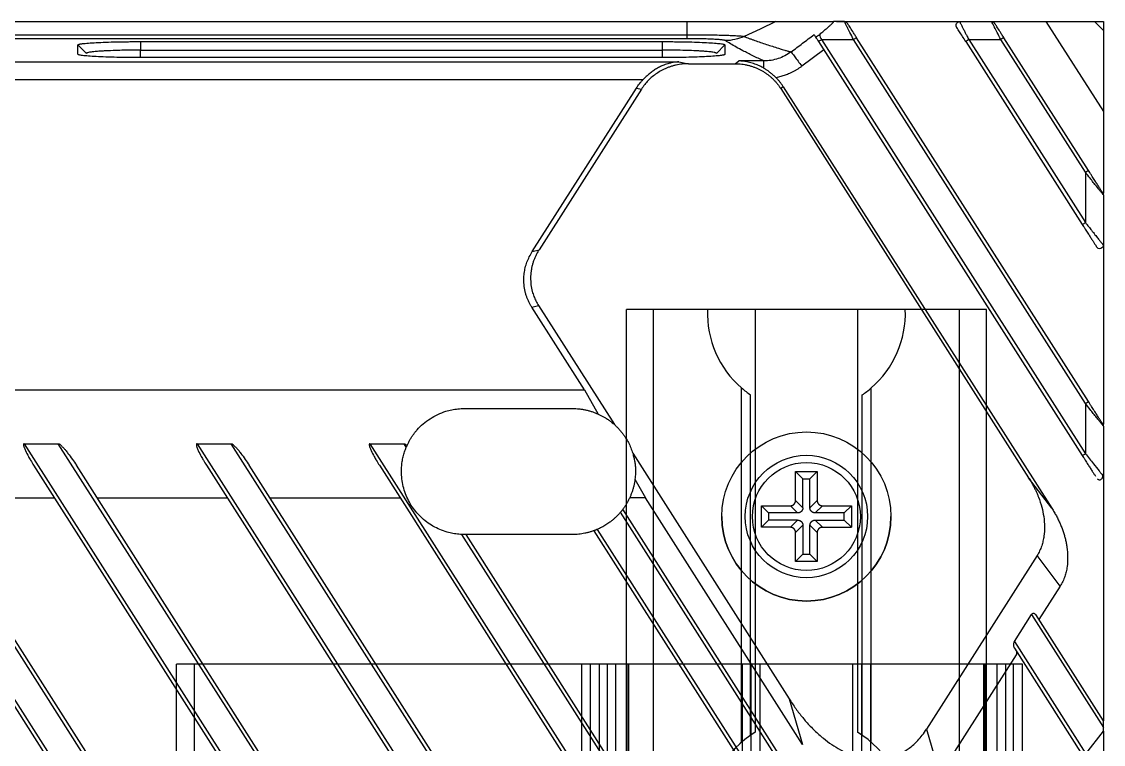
# Model space of a CAD drawing. Header units: millimetres. Extents: x 620 to 19791, y 2539 to 6969.
# Drawn here: x 17716.9 to 17777, y 5446.4 to 5486.6 of the extents above; entities that cross this region are included whole.
import ezdxf

# ---------------------------------------------------------------- set-up
doc = ezdxf.new("R2010")
doc.units = ezdxf.units.MM
doc.layers.add('02___PRT_ALL_AXES', color=7, linetype='Continuous')
doc.layers.add('1轮廓线', color=7, linetype='Continuous', lineweight=25)

# ---------------------------------------------------------------- blocks, each defined once
blk = doc.blocks.new('rygj')
at = {"color": 114, "linetype": 'Continuous', "true_color": 0x139b48}
for p, q in [((4442.055, 3171.646), (5101.055, 3171.646)), ((5101.055, 3151.646), (5101.055, 3171.646)), ((4442.055, 3170.146), (5101.055, 3170.146)), ((5101.055, 3164.485), (5077.566, 3164.485)), ((5101.055, 3158.807), (5077.566, 3158.807)), ((4442.055, 3153.146), (5101.055, 3153.146)), ((4442.055, 3151.646), (5101.055, 3151.646))]:
    blk.add_line(p, q, dxfattribs=at)
for start, end in [(87.91606, 139.11481), (220.88519, 272.08394)]:
    blk.add_arc((5100.855, 3161.646), 5.5, start, end, dxfattribs=at)
at = {"layer": '02___PRT_ALL_AXES', "color": 114, "linetype": 'Continuous', "true_color": 0x139b48}
for p, q in [((5077.013, 3165.246), (5096.697, 3165.246)), ((5077.398, 3164.746), (5096.312, 3164.746)), ((5077.398, 3158.546), (5096.312, 3158.546)), ((5077.013, 3158.046), (5096.697, 3158.046))]:
    blk.add_line(p, q, dxfattribs=at)
for centre, start, end in [((5072.855, 3161.646), 31.08062, 148.91938), ((5100.855, 3161.646), 139.11481, 145.69235), ((5072.855, 3161.646), 211.08062, 328.91938), ((5100.855, 3161.646), 214.30765, 220.88519)]:
    blk.add_arc(centre, 5.5, start, end, dxfattribs=at)
blk = doc.blocks.new('ETDHFN')
at = {"layer": '1轮廓线', "linetype": 'Continuous', "lineweight": 25}
for p, q in [((8841.41, 4025.552), (8841.812, 4025.15)), ((8841.41, 4023.942), (8841.41, 4025.552)), ((8841.41, 4025.552), (8842.61, 4025.552)), ((8841.812, 4025.15), (8842.208, 4025.15)), ((8841.812, 4023.54), (8841.812, 4025.15)), ((8842.61, 4025.552), (8842.208, 4025.15)), ((8842.208, 4023.54), (8842.208, 4025.15)), ((8842.61, 4025.552), (8842.61, 4023.942)), ((8839.51, 4023.652), (8839.912, 4023.25)), ((8839.51, 4022.452), (8839.51, 4023.652)), ((8839.51, 4023.652), (8841.12, 4023.652)), ((8842.9, 4023.652), (8844.51, 4023.652)), ((8844.51, 4023.652), (8844.108, 4023.25)), ((8844.51, 4023.652), (8844.51, 4022.452)), ((8839.51, 4022.452), (8839.912, 4022.854)), ((8839.912, 4023.25), (8839.912, 4022.854)), ((8841.522, 4023.25), (8839.912, 4023.25)), ((8841.522, 4022.854), (8839.912, 4022.854)), ((8844.108, 4023.25), (8842.498, 4023.25)), ((8842.498, 4022.854), (8844.108, 4022.854)), ((8844.108, 4022.854), (8844.108, 4023.25)), ((8844.51, 4022.452), (8844.108, 4022.854)), ((8841.12, 4022.452), (8839.51, 4022.452)), ((8841.41, 4020.552), (8841.41, 4022.162)), ((8841.812, 4022.564), (8841.812, 4020.954)), ((8842.208, 4020.954), (8842.208, 4022.564)), ((8842.61, 4022.162), (8842.61, 4020.552)), ((8842.9, 4022.452), (8844.51, 4022.452)), ((8841.41, 4020.552), (8841.812, 4020.954)), ((8841.812, 4020.954), (8842.208, 4020.954)), ((8842.61, 4020.552), (8842.208, 4020.954)), ((8842.61, 4020.552), (8841.41, 4020.552))]:
    blk.add_line(p, q, dxfattribs=at)
at = {"layer": '1轮廓线', "linetype": 'Continuous', "lineweight": 13}
for p, q in [((8841.41, 4023.942), (8841.812, 4023.54)), ((8842.61, 4023.942), (8842.208, 4023.54)), ((8841.12, 4023.652), (8841.522, 4023.25)), ((8842.9, 4023.652), (8842.498, 4023.25)), ((8841.12, 4022.452), (8841.522, 4022.854)), ((8842.9, 4022.452), (8842.498, 4022.854)), ((8841.41, 4022.162), (8841.812, 4022.564)), ((8842.61, 4022.162), (8842.208, 4022.564))]:
    blk.add_line(p, q, dxfattribs=at)
at = {"layer": '1轮廓线', "linetype": 'Continuous', "lineweight": 25}
for radius in [4.7, 3]:
    blk.add_circle((8842.01, 4023.052), radius, dxfattribs=at)
blk.add_arc((8842.01, 4023.052), 4.7, 180, 0, dxfattribs=at)
for points in [[(8841.12, 4023.652), (8841.184, 4023.652), (8841.24, 4023.677), (8841.288, 4023.698), (8841.326, 4023.736), (8841.362, 4023.772), (8841.385, 4023.822), (8841.41, 4023.877), (8841.41, 4023.942)], [(8842.61, 4023.942), (8842.61, 4023.878), (8842.635, 4023.822), (8842.656, 4023.773), (8842.694, 4023.736), (8842.73, 4023.699), (8842.78, 4023.677), (8842.835, 4023.652), (8842.9, 4023.652)], [(8841.812, 4023.54), (8841.812, 4023.476), (8841.787, 4023.42), (8841.766, 4023.372), (8841.728, 4023.334), (8841.692, 4023.298), (8841.642, 4023.275), (8841.587, 4023.25), (8841.522, 4023.25)], [(8842.498, 4023.25), (8842.434, 4023.25), (8842.378, 4023.275), (8842.33, 4023.296), (8842.292, 4023.334), (8842.256, 4023.37), (8842.233, 4023.42), (8842.208, 4023.475), (8842.208, 4023.54)], [(8841.522, 4022.854), (8841.586, 4022.854), (8841.642, 4022.829), (8841.69, 4022.808), (8841.728, 4022.77), (8841.764, 4022.734), (8841.787, 4022.684), (8841.812, 4022.629), (8841.812, 4022.564)], [(8842.208, 4022.564), (8842.208, 4022.628), (8842.233, 4022.684), (8842.254, 4022.732), (8842.292, 4022.77), (8842.328, 4022.806), (8842.378, 4022.829), (8842.433, 4022.854), (8842.498, 4022.854)], [(8841.41, 4022.162), (8841.41, 4022.226), (8841.385, 4022.282), (8841.364, 4022.33), (8841.326, 4022.368), (8841.29, 4022.404), (8841.24, 4022.427), (8841.185, 4022.452), (8841.12, 4022.452)], [(8842.9, 4022.452), (8842.836, 4022.452), (8842.78, 4022.427), (8842.732, 4022.406), (8842.694, 4022.368), (8842.658, 4022.332), (8842.635, 4022.282), (8842.61, 4022.227), (8842.61, 4022.162)]]:
    blk.add_open_spline(points, degree=2, knots=[0, 0, 0, 0.25, 0.25, 0.5, 0.5, 0.75, 0.75, 1, 1, 1], dxfattribs=at)
blk = doc.blocks.new('ERTFHGJ')
at = {"color": 40, "linetype": 'Continuous', "true_color": 0xf8d731}
for p, q in [((8878.457, 3617.77), (8878.457, 3696.77)), ((8925.457, 3696.77), (8878.457, 3696.77)), ((8879.457, 3617.77), (8879.457, 3696.77)), ((8900.957, 3696.77), (8900.957, 3617.77)), ((8901.457, 3617.77), (8901.457, 3696.77)), ((8901.957, 3617.77), (8901.957, 3696.77)), ((8902.402, 3617.77), (8902.402, 3696.77)), ((8902.874, 3617.77), (8902.874, 3696.77)), ((8903.457, 3617.77), (8903.457, 3696.77)), ((8903.537, 3696.77), (8903.537, 3617.77)), ((8903.598, 3617.77), (8903.598, 3696.77)), ((8909.882, 3696.77), (8909.882, 3617.77)), ((8910.382, 3617.77), (8910.382, 3696.77)), ((8910.882, 3690.641), (8910.882, 3696.77)), ((8916.032, 3690.641), (8916.032, 3696.77)), ((8916.532, 3617.77), (8916.532, 3696.77)), ((8917.032, 3617.77), (8917.032, 3696.77)), ((8923.315, 3617.77), (8923.315, 3696.77)), ((8923.377, 3696.77), (8923.377, 3617.77)), ((8923.457, 3617.77), (8923.457, 3696.77)), ((8924.039, 3696.77), (8924.039, 3617.77)), ((8924.511, 3696.77), (8924.511, 3617.77)), ((8924.957, 3617.77), (8924.957, 3696.77)), ((8925.457, 3617.77), (8925.457, 3696.77)), ((8910.882, 3685.9), (8910.882, 3628.641)), ((8916.032, 3628.641), (8916.032, 3685.9)), ((8892.957, 3661.52), (8887.957, 3661.52)), ((8887.957, 3653.02), (8892.957, 3653.02)), ((8910.882, 3617.77), (8910.882, 3623.9)), ((8916.032, 3617.77), (8916.032, 3623.9)), ((8925.457, 3617.77), (8878.457, 3617.77))]:
    blk.add_line(p, q, dxfattribs=at)
for centre in [(8913.457, 3688.27), (8913.457, 3626.27)]:
    blk.add_circle(centre, 2.7, dxfattribs=at)
for centre, radius, start, end in [((8913.457, 3688.27), 3.5, 42.63239, 137.36761), ((8913.457, 3688.27), 3.5, 222.63239, 317.36761), ((8887.957, 3657.27), 4.25, 90, 270), ((8892.957, 3657.27), 4.25, 270, 90), ((8913.457, 3626.27), 3.5, 42.63239, 137.36761), ((8913.457, 3626.27), 3.5, 222.63239, 317.36761)]:
    blk.add_arc(centre, radius, start, end, dxfattribs=at)
for points, knots in [([(8910.387, 3688.27), (8910.387, 3688.375), (8910.388, 3688.583), (8910.395, 3688.895), (8910.413, 3689.203), (8910.446, 3689.508), (8910.5, 3689.808), (8910.568, 3690.054), (8910.639, 3690.245), (8910.704, 3690.385), (8910.783, 3690.519), (8910.846, 3690.602), (8910.882, 3690.641)], [0, 0, 0, 0, 0.127092, 0.253318, 0.378322, 0.502266, 0.625619, 0.749056, 0.811111, 0.873552, 0.936512, 1, 1, 1, 1]), ([(8916.032, 3690.641), (8916.067, 3690.602), (8916.131, 3690.519), (8916.209, 3690.385), (8916.274, 3690.245), (8916.346, 3690.054), (8916.413, 3689.808), (8916.467, 3689.508), (8916.5, 3689.203), (8916.518, 3688.895), (8916.526, 3688.583), (8916.527, 3688.375), (8916.527, 3688.27)], [0, 0, 0, 0, 0.063487, 0.126447, 0.188887, 0.250942, 0.37438, 0.497732, 0.621676, 0.746681, 0.872907, 1, 1, 1, 1]), ([(8910.882, 3685.9), (8910.846, 3685.938), (8910.783, 3686.021), (8910.704, 3686.156), (8910.639, 3686.296), (8910.567, 3686.487), (8910.5, 3686.733), (8910.446, 3687.033), (8910.413, 3687.338), (8910.395, 3687.646), (8910.388, 3687.957), (8910.387, 3688.166), (8910.387, 3688.27)], [0, 0, 0, 0, 0.063495, 0.126469, 0.188905, 0.250963, 0.374396, 0.497744, 0.621683, 0.746682, 0.87291, 1, 1, 1, 1]), ([(8916.527, 3688.27), (8916.527, 3688.166), (8916.526, 3687.957), (8916.518, 3687.646), (8916.5, 3687.338), (8916.467, 3687.033), (8916.413, 3686.733), (8916.346, 3686.487), (8916.274, 3686.296), (8916.209, 3686.156), (8916.131, 3686.021), (8916.067, 3685.938), (8916.032, 3685.9)], [0, 0, 0, 0, 0.127092, 0.253319, 0.378323, 0.502267, 0.62562, 0.749057, 0.811112, 0.873553, 0.936512, 1, 1, 1, 1]), ([(8910.387, 3626.27), (8910.387, 3626.375), (8910.388, 3626.583), (8910.395, 3626.895), (8910.413, 3627.203), (8910.446, 3627.508), (8910.5, 3627.808), (8910.568, 3628.054), (8910.639, 3628.245), (8910.704, 3628.385), (8910.783, 3628.519), (8910.846, 3628.602), (8910.882, 3628.641)], [0, 0, 0, 0, 0.127092, 0.253318, 0.378322, 0.502266, 0.625619, 0.749056, 0.811111, 0.873552, 0.936512, 1, 1, 1, 1]), ([(8916.032, 3628.641), (8916.067, 3628.602), (8916.131, 3628.519), (8916.209, 3628.385), (8916.274, 3628.245), (8916.346, 3628.054), (8916.413, 3627.808), (8916.467, 3627.508), (8916.5, 3627.203), (8916.518, 3626.895), (8916.526, 3626.583), (8916.527, 3626.375), (8916.527, 3626.27)], [0, 0, 0, 0, 0.063487, 0.126447, 0.188887, 0.250942, 0.37438, 0.497732, 0.621676, 0.746681, 0.872907, 1, 1, 1, 1]), ([(8910.882, 3623.9), (8910.846, 3623.938), (8910.783, 3624.021), (8910.704, 3624.156), (8910.639, 3624.296), (8910.567, 3624.487), (8910.5, 3624.733), (8910.446, 3625.033), (8910.413, 3625.338), (8910.395, 3625.646), (8910.388, 3625.957), (8910.387, 3626.166), (8910.387, 3626.27)], [0, 0, 0, 0, 0.063495, 0.126469, 0.188905, 0.250963, 0.374396, 0.497744, 0.621683, 0.746682, 0.87291, 1, 1, 1, 1]), ([(8916.527, 3626.27), (8916.527, 3626.166), (8916.526, 3625.957), (8916.518, 3625.646), (8916.5, 3625.338), (8916.467, 3625.033), (8916.413, 3624.733), (8916.346, 3624.487), (8916.274, 3624.296), (8916.209, 3624.156), (8916.131, 3624.021), (8916.067, 3623.938), (8916.032, 3623.9)], [0, 0, 0, 0, 0.127092, 0.253319, 0.378323, 0.502267, 0.62562, 0.749057, 0.811112, 0.873553, 0.936512, 1, 1, 1, 1])]:
    blk.add_open_spline(points, degree=3, knots=knots, dxfattribs=at)
blk = doc.blocks.new('rsfv')
at = {"rotation": 90}
blk.add_blockref('rygj', (14412.273, 369.859), dxfattribs=at)
for name, p in [('ETDHFN', (2408.617, 1436.362)), ('ERTFHGJ', (2337.17, 1754.444))]:
    blk.add_blockref(name, p)
blk = doc.blocks.new('tgd')
at = {"color": 7, "linetype": 'Continuous', "lineweight": 25}
for p, q in [((18375.771, 5051.606), (18419.337, 5051.606)), ((18419.337, 5051.606), (18419.337, 5050.881)), ((18428.089, 5051.606), (18427.478, 5051.606)), ((18427.653, 5051.606), (18428.089, 5051.606)), ((18428.089, 5051.606), (18434.492, 5051.606)), ((18434.492, 5051.606), (18436.271, 5051.606)), ((18436.271, 5051.606), (18439.278, 5051.606)), ((18439.278, 5051.606), (18442.478, 5046.606)), ((18439.278, 5051.606), (18441.978, 5051.606)), ((18441.978, 5051.606), (18442.478, 5051.606)), ((18442.478, 5051.106), (18441.978, 5051.606)), ((18442.478, 5051.606), (18442.478, 5051.106)), ((18375.771, 5050.881), (18419.337, 5050.881)), ((18419.347, 5050.656), (18375.771, 5050.656)), ((18426.82, 5050.606), (18428.599, 5050.606)), ((18426.82, 5050.606), (18441.478, 5027.598)), ((18441.478, 5030.39), (18428.599, 5050.606)), ((18441.647, 5030.497), (18428.768, 5050.713)), ((18435.002, 5050.606), (18436.78, 5050.606)), ((18435.002, 5050.606), (18441.478, 5040.44)), ((18441.478, 5043.232), (18436.78, 5050.606)), ((18441.647, 5043.339), (18436.949, 5050.713)), ((18442.478, 5051.106), (18442.478, 5046.606)), ((18385.504, 5049.79), (18385.504, 5050.313)), ((18385.978, 5049.84), (18385.504, 5050.313)), ((18388.978, 5050.496), (18417.978, 5050.496)), ((18388.978, 5050.496), (18388.978, 5050.022)), ((18388.978, 5050.022), (18417.978, 5050.022)), ((18417.978, 5050.022), (18417.978, 5050.496)), ((18421.452, 5050.313), (18420.978, 5049.84)), ((18421.452, 5050.313), (18421.452, 5049.789)), ((18426.94, 5050.046), (18425.726, 5049.129)), ((18426.652, 5050.498), (18441.309, 5027.491)), ((18434.833, 5050.498), (18441.309, 5040.333)), ((18316.074, 5049.369), (18418.882, 5049.369)), ((18417.977, 5049.607), (18388.978, 5049.607)), ((18418.882, 5049.369), (18419.436, 5049.267)), ((18422.026, 5049.267), (18422.233, 5049.421)), ((18423.609, 5049.421), (18422.233, 5049.421)), ((18423.609, 5049.021), (18423.609, 5049.421)), ((18419.436, 5049.267), (18422.026, 5049.267)), ((18416.891, 5048.37), (18318.065, 5048.37)), ((18410.749, 5038.836), (18416.532, 5047.913)), ((18416.816, 5047.86), (18411.124, 5038.925)), ((18416.532, 5047.913), (18416.816, 5047.86)), ((18424.695, 5047.987), (18424.554, 5047.882)), ((18424.554, 5047.882), (18438.327, 5026.263)), ((18424.695, 5047.987), (18439.616, 5024.565)), ((18442.478, 5046.606), (18442.478, 5042.07)), ((18441.478, 5043.232), (18441.478, 5040.44)), ((18442.478, 5041.976), (18442.478, 5042.07)), ((18442.478, 5041.976), (18442.478, 5039.184)), ((18442.478, 5039.184), (18442.478, 5029.229)), ((18410.749, 5038.836), (18411.124, 5038.925)), ((18410.722, 5035.742), (18411.096, 5035.831)), ((18413.646, 5031.151), (18410.722, 5035.742)), ((18411.096, 5035.831), (18415.312, 5029.214)), ((18339.715, 5031.151), (18413.646, 5031.151)), ((18413.646, 5031.151), (18414.41, 5029.799)), ((18406.978, 5030.106), (18412.978, 5030.106)), ((18441.478, 5030.39), (18441.478, 5027.598)), ((18442.478, 5029.134), (18442.478, 5029.229)), ((18442.478, 5029.134), (18442.478, 5026.342)), ((18372.912, 5028.151), (18439.269, 4923.992)), ((18439.269, 4926.97), (18374.809, 5028.151)), ((18382.516, 5028.151), (18384.413, 5028.151)), ((18382.516, 5028.151), (18439.269, 4939.067)), ((18439.269, 4942.045), (18384.413, 5028.151)), ((18392.12, 5028.151), (18394.017, 5028.151)), ((18392.12, 5028.151), (18439.269, 4954.143)), ((18439.269, 4957.121), (18394.017, 5028.151)), ((18401.724, 5028.151), (18403.621, 5028.151)), ((18401.724, 5028.151), (18439.269, 4969.218)), ((18403.748, 5027.953), (18403.621, 5028.151)), ((18416.328, 5027.619), (18425.015, 5013.983)), ((18373.439, 5026.951), (18439.1, 4923.884)), ((18439.437, 4927.077), (18375.811, 5026.951)), ((18383.043, 5026.951), (18439.1, 4938.96)), ((18439.437, 4942.153), (18385.415, 5026.951)), ((18392.647, 5026.951), (18439.1, 4954.035)), ((18439.437, 4957.228), (18395.019, 5026.951)), ((18402.252, 5026.951), (18439.1, 4969.111)), ((18416.453, 5026.185), (18417.037, 5025.151)), ((18439.616, 5024.565), (18438.327, 5026.263)), ((18442.478, 5026.342), (18442.478, 5012.756)), ((18376.957, 5025.151), (18384.19, 5025.151)), ((18386.561, 5025.151), (18393.794, 5025.151)), ((18396.166, 5025.151), (18403.398, 5025.151)), ((18417.037, 5025.151), (18416.161, 5025.151)), ((18425.769, 5011.444), (18417.037, 5025.151)), ((18439.269, 4987.271), (18415.65, 5024.345)), ((18439.437, 4987.379), (18415.782, 5024.511)), ((18439.269, 4972.196), (18406.834, 5023.109)), ((18439.437, 4972.303), (18407.073, 5023.106)), ((18412.978, 5023.106), (18407.073, 5023.106)), ((18414.172, 5023.316), (18439.1, 4984.186)), ((18414.361, 5023.391), (18439.269, 4984.293)), ((18438.794, 5021.938), (18432.648, 5012.291)), ((18440.084, 5020.24), (18438.794, 5021.938)), ((18440.084, 5020.24), (18438.897, 5018.377)), ((18437.534, 5017.168), (18438.482, 5018.657)), ((18438.482, 5018.657), (18442.478, 5012.384)), ((18442.478, 5012.756), (18438.719, 5018.657)), ((18437.534, 5017.168), (18441.511, 5010.924)), ((18434.095, 5010.84), (18437.652, 5016.423)), ((18437.534, 5016.795), (18441.343, 5010.816)), ((18425.015, 5013.983), (18425.769, 5011.444)), ((18432.648, 5012.291), (18433.214, 5010.387)), ((18441.511, 5010.924), (18442.478, 5012.185)), ((18442.478, 5012.185), (18442.478, 5012.384))]:
    blk.add_line(p, q, dxfattribs=at)
at = {"color": 8, "linetype": 'Continuous', "lineweight": 25}
for p, q in [((18388.978, 5049.607), (18388.978, 5050.022)), ((18417.978, 5049.607), (18417.978, 5050.022))]:
    blk.add_line(p, q, dxfattribs=at)
at = {"color": 7, "linetype": 'Continuous', "lineweight": 25, "flags": 128}
for points in [[(18424.288, 5051.606), (18423.403, 5051.194), (18422.518, 5050.782)], [(18428.768, 5050.713), (18428.764, 5050.711), (18428.755, 5050.705), (18428.739, 5050.695), (18428.718, 5050.682), (18428.693, 5050.665), (18428.664, 5050.647), (18428.632, 5050.627), (18428.599, 5050.606)]]:
    blk.add_lwpolyline(points, dxfattribs=at)
at = {"color": 7, "linetype": 'Continuous', "lineweight": 25}
blk.add_circle((18425.978, 5024.106), 3.4, dxfattribs=at)
for points, knots in [([(18419.337, 5051.606), (18419.41, 5051.606), (18419.554, 5051.606), (18419.77, 5051.606), (18419.985, 5051.606), (18420.198, 5051.606), (18420.409, 5051.606), (18420.619, 5051.606), (18420.827, 5051.606), (18421.256, 5051.606), (18421.883, 5051.606), (18422.635, 5051.606), (18423.278, 5051.606), (18423.694, 5051.606), (18423.95, 5051.606), (18424.101, 5051.606), (18424.218, 5051.606), (18424.265, 5051.606), (18424.288, 5051.606)], [0, 0, 0, 0, 0.030431, 0.060693, 0.090844, 0.12094, 0.151038, 0.181195, 0.21147, 0.241917, 0.370935, 0.500028, 0.629045, 0.758138, 0.818818, 0.87905, 0.939291, 1, 1, 1, 1]), ([(18424.288, 5051.606), (18424.724, 5051.606), (18425.785, 5051.606), (18426.85, 5051.606), (18427.478, 5051.606)], [0, 0, 0, 0, 0.410626, 1, 1, 1, 1]), ([(18426.683, 5050.876), (18426.718, 5050.904), (18426.787, 5050.96), (18426.887, 5051.043), (18426.982, 5051.122), (18427.093, 5051.217), (18427.215, 5051.323), (18427.331, 5051.428), (18427.416, 5051.509), (18427.468, 5051.565), (18427.491, 5051.599), (18427.483, 5051.603), (18427.478, 5051.605)], [0, 0, 0, 0, 0.087023, 0.171502, 0.253799, 0.334317, 0.473794, 0.602437, 0.71265, 0.815735, 0.90757, 1, 1, 1, 1]), ([(18428.253, 5051.284), (18428.249, 5051.292), (18428.216, 5051.357), (18428.174, 5051.442), (18428.123, 5051.538), (18428.094, 5051.595), (18428.091, 5051.602), (18428.089, 5051.606)], [0, 0, 0, 0, 0.036007, 0.300899, 0.545076, 0.770137, 1, 1, 1, 1]), ([(18428.089, 5051.606), (18428.124, 5051.606), (18428.161, 5051.596), (18428.22, 5051.561), (18428.244, 5051.536), (18428.26, 5051.51)], [0, 0, 0, 0, 0.5, 0.5, 1, 1, 1, 1]), ([(18428.768, 5050.713), (18428.75, 5050.741), (18428.711, 5050.802), (18428.638, 5050.917), (18428.52, 5051.101), (18428.405, 5051.282), (18428.326, 5051.406), (18428.286, 5051.47), (18428.262, 5051.507), (18428.26, 5051.509), (18428.26, 5051.51)], [0, 0, 0, 0, 0.072505, 0.158025, 0.302179, 0.564612, 0.694081, 0.795616, 0.907244, 1, 1, 1, 1]), ([(18434.323, 5051.298), (18434.318, 5051.308), (18434.307, 5051.327), (18434.297, 5051.358), (18434.287, 5051.417), (18434.303, 5051.488), (18434.349, 5051.55), (18434.393, 5051.582), (18434.442, 5051.603), (18434.475, 5051.605), (18434.492, 5051.606)], [0, 0, 0, 0, 0.077579, 0.154133, 0.231803, 0.498692, 0.631109, 0.768426, 0.882726, 1, 1, 1, 1]), ([(18434.833, 5050.498), (18434.709, 5050.694), (18434.583, 5050.891), (18434.437, 5051.119), (18434.396, 5051.184), (18434.339, 5051.274), (18434.323, 5051.298), (18434.323, 5051.298)], [0, 0, 0, 0, 0.5, 0.5, 0.75, 0.75, 1, 1, 1, 1]), ([(18434.492, 5051.606), (18434.492, 5051.605), (18434.493, 5051.604), (18434.498, 5051.594), (18434.506, 5051.579), (18434.517, 5051.557), (18434.537, 5051.516), (18434.576, 5051.441), (18434.639, 5051.318), (18434.716, 5051.166), (18434.799, 5051.003), (18434.897, 5050.813), (18434.963, 5050.682), (18435.002, 5050.606)], [0, 0, 0, 0, 0.04732, 0.094848, 0.142655, 0.190814, 0.239396, 0.356488, 0.482454, 0.602276, 0.736363, 0.846018, 1, 1, 1, 1]), ([(18436.434, 5051.284), (18436.43, 5051.292), (18436.397, 5051.357), (18436.355, 5051.442), (18436.305, 5051.538), (18436.276, 5051.595), (18436.272, 5051.602), (18436.271, 5051.606)], [0, 0, 0, 0, 0.0360348, 0.3009193, 0.5450949, 0.7701467, 1, 1, 1, 1]), ([(18436.271, 5051.606), (18436.306, 5051.606), (18436.342, 5051.596), (18436.402, 5051.561), (18436.425, 5051.536), (18436.441, 5051.51)], [0, 0, 0, 0, 0.5, 0.5, 1, 1, 1, 1]), ([(18436.949, 5050.713), (18436.931, 5050.741), (18436.892, 5050.802), (18436.819, 5050.917), (18436.702, 5051.101), (18436.587, 5051.282), (18436.508, 5051.406), (18436.467, 5051.47), (18436.443, 5051.507), (18436.442, 5051.509), (18436.441, 5051.51)], [0, 0, 0, 0, 0.072505, 0.158025, 0.302179, 0.564612, 0.694081, 0.795616, 0.907244, 1, 1, 1, 1]), ([(18419.337, 5050.881), (18419.39, 5050.881), (18419.497, 5050.881), (18419.657, 5050.88), (18419.816, 5050.879), (18419.99, 5050.878), (18420.23, 5050.876), (18420.501, 5050.874), (18420.781, 5050.87), (18421.107, 5050.863), (18421.374, 5050.853), (18421.661, 5050.845), (18421.854, 5050.839), (18422.047, 5050.83), (18422.179, 5050.821), (18422.291, 5050.813), (18422.386, 5050.804), (18422.47, 5050.793), (18422.502, 5050.786), (18422.518, 5050.782)], [0, 0, 0, 0, 0.034258, 0.068567, 0.102891, 0.137208, 0.181484, 0.261597, 0.319295, 0.377755, 0.502298, 0.535687, 0.629428, 0.68744, 0.750553, 0.801073, 0.859498, 0.925865, 1, 1, 1, 1]), ([(18419.337, 5050.881), (18419.337, 5050.86), (18419.337, 5050.818), (18419.338, 5050.767), (18419.339, 5050.724), (18419.341, 5050.691), (18419.344, 5050.667), (18419.346, 5050.66), (18419.347, 5050.656)], [0, 0, 0, 0, 0.164972, 0.330618, 0.496943, 0.663946, 0.831631, 1, 1, 1, 1]), ([(18421.479, 5050.551), (18421.475, 5050.553), (18421.467, 5050.558), (18421.445, 5050.565), (18421.416, 5050.571), (18421.379, 5050.578), (18421.333, 5050.585), (18421.245, 5050.595), (18421.086, 5050.61), (18420.82, 5050.625), (18420.502, 5050.639), (18420.181, 5050.647), (18419.882, 5050.652), (18419.617, 5050.655), (18419.437, 5050.656), (18419.347, 5050.656)], [0, 0, 0, 0, 0.041608, 0.082916, 0.124078, 0.165253, 0.2066, 0.248274, 0.373041, 0.497845, 0.623172, 0.748533, 0.832555, 0.915925, 1, 1, 1, 1]), ([(18423.609, 5049.421), (18423.506, 5049.47), (18423.3, 5049.566), (18423.005, 5049.709), (18422.722, 5049.85), (18422.412, 5050.01), (18422.086, 5050.186), (18421.759, 5050.373), (18421.57, 5050.493), (18421.479, 5050.551)], [0, 0, 0, 0, 0.128864, 0.2556755, 0.3804355, 0.5031456, 0.681237, 0.8468527, 1, 1, 1, 1]), ([(18422.518, 5050.782), (18422.524, 5050.78), (18422.548, 5050.771), (18422.592, 5050.75), (18422.68, 5050.714), (18422.782, 5050.679), (18422.882, 5050.642), (18422.984, 5050.606), (18423.268, 5050.505), (18423.751, 5050.342), (18424.265, 5050.177), (18424.609, 5050.071), (18424.754, 5050.028), (18424.859, 5049.995), (18424.933, 5049.975), (18424.99, 5049.956), (18425.033, 5049.942), (18425.074, 5049.933), (18425.106, 5049.927), (18425.122, 5049.923), (18425.128, 5049.921)], [0, 0, 0, 0, 0.007841, 0.031241, 0.062475, 0.124955, 0.156196, 0.18744, 0.249931, 0.49993, 0.749958, 0.823994, 0.874971, 0.906396, 0.937478, 0.953102, 0.968728, 0.984363, 0.993729, 1, 1, 1, 1]), ([(18425.128, 5049.921), (18425.34, 5050.081), (18425.766, 5050.402), (18426.191, 5050.724), (18426.405, 5050.886)], [0, 0, 0, 0, 0.497013, 1, 1, 1, 1]), ([(18426.405, 5050.886), (18426.419, 5050.863), (18426.448, 5050.819), (18426.477, 5050.773), (18426.491, 5050.751)], [0, 0, 0, 0, 0.507372, 1, 1, 1, 1]), ([(18426.491, 5050.751), (18426.492, 5050.75), (18426.494, 5050.748), (18426.505, 5050.752), (18426.519, 5050.759), (18426.533, 5050.767), (18426.54, 5050.771)], [0, 0, 0, 0, 0.259642, 0.506999, 0.750769, 1, 1, 1, 1]), ([(18426.54, 5050.771), (18426.548, 5050.777), (18426.564, 5050.787), (18426.598, 5050.81), (18426.638, 5050.84), (18426.668, 5050.864), (18426.683, 5050.876)], [0, 0, 0, 0, 0.2129773, 0.4188488, 0.7070746, 1, 1, 1, 1]), ([(18426.82, 5050.606), (18426.776, 5050.578), (18426.732, 5050.55), (18426.67, 5050.51), (18426.652, 5050.498), (18426.652, 5050.498)], [0, 0, 0, 0, 0.5, 0.5, 1, 1, 1, 1]), ([(18435.002, 5050.606), (18434.957, 5050.577), (18434.908, 5050.546), (18434.846, 5050.506), (18434.833, 5050.498), (18434.833, 5050.498)], [0, 0, 0, 0, 0.5, 0.5, 1, 1, 1, 1]), ([(18436.949, 5050.713), (18436.949, 5050.713), (18436.932, 5050.703), (18436.867, 5050.661), (18436.82, 5050.631), (18436.78, 5050.606)], [0, 0, 0, 0, 0.5, 0.5, 1, 1, 1, 1]), ([(18385.504, 5050.313), (18385.505, 5050.317), (18385.507, 5050.323), (18385.523, 5050.333), (18385.55, 5050.343), (18385.587, 5050.353), (18385.635, 5050.363), (18385.693, 5050.373), (18385.821, 5050.39), (18386.065, 5050.415), (18386.504, 5050.443), (18387.041, 5050.466), (18387.552, 5050.48), (18387.983, 5050.488), (18388.309, 5050.492), (18388.642, 5050.495), (18388.866, 5050.495), (18388.978, 5050.496)], [0, 0, 0, 0, 0.035364, 0.070508, 0.105542, 0.140575, 0.175717, 0.211077, 0.246761, 0.374243, 0.499997, 0.625683, 0.753233, 0.815389, 0.876846, 0.938186, 1, 1, 1, 1]), ([(18388.978, 5050.022), (18388.935, 5050.022), (18388.812, 5050.022), (18388.619, 5050.023), (18388.412, 5050.022), (18388.152, 5050.019), (18387.828, 5050.01), (18387.392, 5049.994), (18387.03, 5049.981), (18386.755, 5049.964), (18386.542, 5049.947), (18386.37, 5049.933), (18386.236, 5049.917), (18386.123, 5049.899), (18386.033, 5049.878), (18385.984, 5049.857), (18385.98, 5049.845), (18385.978, 5049.84)], [0, 0, 0, 0, 0.027364, 0.078345, 0.122786, 0.160531, 0.248365, 0.339859, 0.470594, 0.530583, 0.58797, 0.684431, 0.732036, 0.781759, 0.877832, 0.950562, 1, 1, 1, 1]), ([(18417.978, 5050.496), (18418.042, 5050.496), (18418.17, 5050.495), (18418.362, 5050.495), (18418.551, 5050.493), (18418.739, 5050.491), (18418.925, 5050.489), (18419.109, 5050.486), (18419.446, 5050.479), (18419.915, 5050.466), (18420.451, 5050.443), (18420.89, 5050.415), (18421.157, 5050.388), (18421.311, 5050.365), (18421.392, 5050.348), (18421.443, 5050.331), (18421.449, 5050.319), (18421.452, 5050.313)], [0, 0, 0, 0, 0.035392, 0.070556, 0.105601, 0.140636, 0.175771, 0.211116, 0.246777, 0.374216, 0.499993, 0.625634, 0.753236, 0.815432, 0.8769, 0.938227, 1, 1, 1, 1]), ([(18420.978, 5049.84), (18420.977, 5049.843), (18420.975, 5049.85), (18420.959, 5049.861), (18420.935, 5049.872), (18420.885, 5049.887), (18420.807, 5049.904), (18420.686, 5049.922), (18420.553, 5049.936), (18420.381, 5049.95), (18420.178, 5049.966), (18419.888, 5049.983), (18419.488, 5049.997), (18419.071, 5050.012), (18418.723, 5050.02), (18418.472, 5050.022), (18418.222, 5050.023), (18418.059, 5050.022), (18417.978, 5050.022)], [0, 0, 0, 0, 0.035973, 0.072421, 0.109355, 0.146779, 0.230201, 0.280704, 0.345192, 0.409569, 0.47699, 0.54824, 0.66481, 0.78502, 0.840096, 0.89657, 0.948305, 1, 1, 1, 1]), ([(18425.127, 5049.922), (18424.91, 5049.76), (18424.667, 5049.633), (18424.152, 5049.464), (18423.881, 5049.42), (18423.609, 5049.421)], [0, 0, 0, 0, 0.5, 0.5, 1, 1, 1, 1]), ([(18425.127, 5049.922), (18425.146, 5049.897), (18425.219, 5049.8), (18425.436, 5049.512), (18425.58, 5049.322), (18425.726, 5049.129)], [0, 0, 0, 0, 0.5, 0.5, 1, 1, 1, 1]), ([(18388.978, 5049.607), (18388.914, 5049.607), (18388.786, 5049.607), (18388.594, 5049.608), (18388.405, 5049.61), (18388.217, 5049.612), (18388.031, 5049.614), (18387.847, 5049.617), (18387.51, 5049.624), (18387.041, 5049.637), (18386.505, 5049.66), (18386.066, 5049.688), (18385.799, 5049.715), (18385.645, 5049.737), (18385.564, 5049.755), (18385.513, 5049.772), (18385.507, 5049.784), (18385.504, 5049.79)], [0, 0, 0, 0, 0.035368, 0.070515, 0.10555, 0.140582, 0.175723, 0.211079, 0.246758, 0.374229, 0.499991, 0.625647, 0.75326, 0.81545, 0.876913, 0.938234, 1, 1, 1, 1]), ([(18418.882, 5049.369), (18418.836, 5049.366), (18418.749, 5049.362), (18418.626, 5049.346), (18418.517, 5049.328), (18418.424, 5049.308), (18418.274, 5049.27), (18418.073, 5049.203), (18417.825, 5049.09), (18417.602, 5048.962), (18417.398, 5048.823), (18417.212, 5048.676), (18417.044, 5048.525), (18416.941, 5048.421), (18416.891, 5048.37)], [0, 0, 0, 0, 0.066043, 0.124977, 0.176801, 0.221516, 0.259124, 0.393832, 0.512456, 0.62351, 0.727348, 0.824366, 0.915051, 1, 1, 1, 1]), ([(18421.452, 5049.789), (18421.451, 5049.786), (18421.449, 5049.779), (18421.433, 5049.769), (18421.406, 5049.759), (18421.369, 5049.75), (18421.321, 5049.74), (18421.263, 5049.73), (18421.135, 5049.713), (18420.89, 5049.688), (18420.452, 5049.66), (18419.915, 5049.637), (18419.404, 5049.623), (18418.973, 5049.615), (18418.646, 5049.611), (18418.314, 5049.608), (18418.09, 5049.607), (18417.977, 5049.607)], [0, 0, 0, 0, 0.03535, 0.070482, 0.105507, 0.140532, 0.175669, 0.211025, 0.246707, 0.374223, 0.499991, 0.625666, 0.753253, 0.815436, 0.876899, 0.938224, 1, 1, 1, 1]), ([(18423.609, 5049.021), (18423.572, 5049.042), (18423.495, 5049.085), (18423.376, 5049.144), (18423.249, 5049.201), (18423.114, 5049.253), (18422.92, 5049.317), (18422.626, 5049.392), (18422.378, 5049.41), (18422.233, 5049.421)], [0, 0, 0, 0, 0.084262, 0.173183, 0.266815, 0.365203, 0.468385, 0.691247, 1, 1, 1, 1]), ([(18419.436, 5049.267), (18419.377, 5049.266), (18419.259, 5049.264), (18419.083, 5049.249), (18418.91, 5049.226), (18418.74, 5049.193), (18418.571, 5049.151), (18418.406, 5049.099), (18418.243, 5049.038), (18418.082, 5048.967), (18417.885, 5048.867), (18417.658, 5048.73), (18417.412, 5048.546), (18417.189, 5048.34), (18416.987, 5048.112), (18416.873, 5047.945), (18416.816, 5047.86)], [0, 0, 0, 0, 0.057364, 0.114084, 0.170327, 0.226264, 0.282072, 0.337925, 0.394, 0.450471, 0.507507, 0.6081, 0.706617, 0.804074, 0.901518, 1, 1, 1, 1]), ([(18422.026, 5049.267), (18422.086, 5049.266), (18422.205, 5049.264), (18422.382, 5049.247), (18422.557, 5049.221), (18422.729, 5049.185), (18422.896, 5049.14), (18423.06, 5049.085), (18423.218, 5049.022), (18423.372, 5048.95), (18423.519, 5048.871), (18423.661, 5048.784), (18423.797, 5048.691), (18423.926, 5048.591), (18424.049, 5048.485), (18424.165, 5048.373), (18424.273, 5048.257), (18424.374, 5048.136), (18424.469, 5048.012), (18424.526, 5047.925), (18424.554, 5047.882)], [0, 0, 0, 0, 0.059709, 0.118925, 0.177649, 0.23588, 0.293621, 0.350871, 0.407632, 0.463905, 0.51969, 0.57499, 0.629803, 0.684133, 0.737979, 0.791343, 0.844226, 0.896629, 0.948553, 1, 1, 1, 1]), ([(18423.609, 5049.021), (18423.659, 5048.991), (18423.757, 5048.932), (18423.9, 5048.832), (18424.037, 5048.724), (18424.168, 5048.61), (18424.252, 5048.529), (18424.292, 5048.489)], [0, 0, 0, 0, 0.2063, 0.410063, 0.610977, 0.808111, 1, 1, 1, 1]), ([(18425.726, 5049.129), (18425.683, 5049.098), (18425.598, 5049.036), (18425.466, 5048.95), (18425.33, 5048.869), (18425.189, 5048.795), (18425.014, 5048.712), (18424.801, 5048.627), (18424.55, 5048.546), (18424.378, 5048.508), (18424.292, 5048.489)], [0, 0, 0, 0, 0.0995979, 0.1991954, 0.298999, 0.3992137, 0.5000423, 0.66711, 0.8334475, 1, 1, 1, 1]), ([(18416.532, 5047.913), (18416.558, 5047.953), (18416.612, 5048.034), (18416.699, 5048.151), (18416.792, 5048.263), (18416.858, 5048.334), (18416.891, 5048.37)], [0, 0, 0, 0, 0.249708, 0.499204, 0.749099, 1, 1, 1, 1]), ([(18424.695, 5047.987), (18424.665, 5048.032), (18424.606, 5048.121), (18424.508, 5048.249), (18424.405, 5048.373), (18424.33, 5048.45), (18424.292, 5048.489)], [0, 0, 0, 0, 0.249763, 0.49968, 0.749757, 1, 1, 1, 1]), ([(18441.478, 5043.232), (18441.518, 5043.257), (18441.564, 5043.287), (18441.63, 5043.329), (18441.647, 5043.339), (18441.647, 5043.339)], [0, 0, 0, 0, 0.5, 0.5, 1, 1, 1, 1]), ([(18442.457, 5042.066), (18442.454, 5042.071), (18442.447, 5042.082), (18442.424, 5042.119), (18442.378, 5042.191), (18442.303, 5042.309), (18442.208, 5042.458), (18442.097, 5042.632), (18441.965, 5042.839), (18441.84, 5043.036), (18441.73, 5043.208), (18441.672, 5043.299), (18441.647, 5043.339)], [0, 0, 0, 0, 0.048093, 0.101014, 0.198434, 0.302298, 0.407371, 0.537427, 0.66787, 0.824205, 0.922051, 1, 1, 1, 1]), ([(18442.478, 5041.976), (18442.478, 5041.977), (18442.477, 5041.978), (18442.47, 5041.987), (18442.458, 5042.001), (18442.442, 5042.021), (18442.409, 5042.063), (18442.344, 5042.144), (18442.234, 5042.282), (18442.091, 5042.462), (18441.924, 5042.672), (18441.717, 5042.933), (18441.567, 5043.121), (18441.478, 5043.232)], [0, 0, 0, 0, 0.032526, 0.065417, 0.0989, 0.133188, 0.168481, 0.267866, 0.380644, 0.50535, 0.652148, 0.794989, 1, 1, 1, 1]), ([(18441.309, 5040.333), (18441.309, 5040.333), (18441.319, 5040.339), (18441.378, 5040.376), (18441.429, 5040.409), (18441.478, 5040.44)], [0, 0, 0, 0, 0.5, 0.5, 1, 1, 1, 1]), ([(18441.309, 5040.333), (18441.333, 5040.295), (18441.388, 5040.209), (18441.492, 5040.046), (18441.613, 5039.856), (18441.741, 5039.655), (18441.853, 5039.479), (18441.953, 5039.323), (18442.024, 5039.21), (18442.065, 5039.147), (18442.091, 5039.106), (18442.107, 5039.081), (18442.11, 5039.075), (18442.111, 5039.074)], [0, 0, 0, 0, 0.0733789, 0.1663169, 0.31685, 0.4437144, 0.5696032, 0.6820862, 0.7982102, 0.8572931, 0.8830754, 0.9588242, 1, 1, 1, 1]), ([(18441.478, 5040.44), (18441.511, 5040.399), (18441.573, 5040.321), (18441.662, 5040.21), (18441.741, 5040.111), (18441.811, 5040.023), (18441.871, 5039.947), (18441.968, 5039.825), (18442.094, 5039.667), (18442.237, 5039.487), (18442.346, 5039.35), (18442.416, 5039.262), (18442.455, 5039.214), (18442.474, 5039.189), (18442.477, 5039.186), (18442.478, 5039.184)], [0, 0, 0, 0, 0.075863, 0.144748, 0.206658, 0.261596, 0.309565, 0.350571, 0.497667, 0.622606, 0.734593, 0.833402, 0.89095, 0.946161, 1, 1, 1, 1]), ([(18442.478, 5039.184), (18442.478, 5039.153), (18442.47, 5039.114), (18442.424, 5039.041), (18442.384, 5039.008), (18442.289, 5038.979), (18442.237, 5038.984), (18442.157, 5039.019), (18442.129, 5039.047), (18442.111, 5039.074)], [0, 0, 0, 0, 0.25, 0.25, 0.5, 0.5, 0.75, 0.75, 1, 1, 1, 1]), ([(18410.722, 5035.742), (18410.691, 5035.791), (18410.631, 5035.89), (18410.551, 5036.043), (18410.482, 5036.198), (18410.423, 5036.355), (18410.352, 5036.584), (18410.292, 5036.895), (18410.273, 5037.266), (18410.296, 5037.615), (18410.354, 5037.935), (18410.449, 5038.246), (18410.578, 5038.55), (18410.692, 5038.739), (18410.749, 5038.836)], [0, 0, 0, 0, 0.053507, 0.106096, 0.15795, 0.209259, 0.260221, 0.377884, 0.499202, 0.599454, 0.69839, 0.797284, 0.89741, 1, 1, 1, 1]), ([(18411.124, 5038.925), (18411.091, 5038.872), (18411.026, 5038.766), (18410.941, 5038.602), (18410.867, 5038.435), (18410.803, 5038.266), (18410.751, 5038.093), (18410.71, 5037.918), (18410.68, 5037.741), (18410.661, 5037.56), (18410.65, 5037.307), (18410.667, 5036.985), (18410.734, 5036.637), (18410.833, 5036.337), (18410.948, 5036.078), (18411.047, 5035.914), (18411.096, 5035.831)], [0, 0, 0, 0, 0.05735, 0.113786, 0.169511, 0.224733, 0.279668, 0.334535, 0.389555, 0.444944, 0.500917, 0.622068, 0.739873, 0.824884, 0.911299, 1, 1, 1, 1]), ([(18403.787, 5028.044), (18403.812, 5028.098), (18403.862, 5028.205), (18403.947, 5028.361), (18404.037, 5028.51), (18404.133, 5028.653), (18404.236, 5028.79), (18404.41, 5028.998), (18404.68, 5029.263), (18405.069, 5029.551), (18405.491, 5029.789), (18405.897, 5029.949), (18406.275, 5030.044), (18406.622, 5030.096), (18406.858, 5030.103), (18406.978, 5030.106)], [0, 0, 0, 0, 0.044819, 0.088986, 0.132601, 0.175772, 0.218606, 0.261217, 0.37899, 0.500399, 0.621763, 0.739274, 0.824536, 0.911143, 1, 1, 1, 1]), ([(18412.978, 5030.106), (18413.04, 5030.105), (18413.164, 5030.103), (18413.348, 5030.088), (18413.531, 5030.064), (18413.711, 5030.031), (18413.889, 5029.988), (18414.065, 5029.935), (18414.24, 5029.873), (18414.353, 5029.824), (18414.41, 5029.799)], [0, 0, 0, 0, 0.126131, 0.251221, 0.375624, 0.499702, 0.623817, 0.748333, 0.87361, 1, 1, 1, 1]), ([(18441.478, 5030.39), (18441.518, 5030.415), (18441.564, 5030.445), (18441.63, 5030.487), (18441.647, 5030.497), (18441.647, 5030.497)], [0, 0, 0, 0, 0.5, 0.5, 1, 1, 1, 1]), ([(18442.478, 5029.134), (18442.478, 5029.135), (18442.477, 5029.136), (18442.47, 5029.145), (18442.458, 5029.159), (18442.442, 5029.179), (18442.409, 5029.221), (18442.344, 5029.302), (18442.234, 5029.44), (18442.091, 5029.62), (18441.924, 5029.83), (18441.717, 5030.091), (18441.567, 5030.279), (18441.478, 5030.39)], [0, 0, 0, 0, 0.032526, 0.065417, 0.0989, 0.133188, 0.168481, 0.267866, 0.380644, 0.50535, 0.652148, 0.794989, 1, 1, 1, 1]), ([(18442.456, 5029.226), (18442.453, 5029.231), (18442.447, 5029.242), (18442.423, 5029.278), (18442.378, 5029.35), (18442.302, 5029.468), (18442.207, 5029.618), (18442.096, 5029.792), (18441.964, 5029.999), (18441.839, 5030.195), (18441.73, 5030.366), (18441.672, 5030.457), (18441.647, 5030.497)], [0, 0, 0, 0, 0.047236, 0.101506, 0.199146, 0.303213, 0.408483, 0.538646, 0.668886, 0.82482, 0.922289, 1, 1, 1, 1]), ([(18414.41, 5029.799), (18414.461, 5029.776), (18414.558, 5029.731), (18414.702, 5029.655), (18414.847, 5029.569), (18414.997, 5029.469), (18415.154, 5029.351), (18415.26, 5029.259), (18415.312, 5029.214)], [0, 0, 0, 0, 0.182504, 0.34954, 0.501488, 0.674858, 0.840615, 1, 1, 1, 1]), ([(18415.312, 5029.214), (18415.359, 5029.17), (18415.453, 5029.084), (18415.584, 5028.944), (18415.708, 5028.799), (18415.824, 5028.646), (18415.955, 5028.452), (18416.093, 5028.212), (18416.228, 5027.922), (18416.295, 5027.72), (18416.328, 5027.619)], [0, 0, 0, 0, 0.1002664, 0.2001041, 0.2998137, 0.3996969, 0.5000539, 0.6668727, 0.8330553, 1, 1, 1, 1]), ([(18382.516, 5028.151), (18382.508, 5028.147), (18382.493, 5028.139), (18382.48, 5028.118), (18382.479, 5028.094), (18382.483, 5028.059), (18382.494, 5028.011), (18382.525, 5027.909), (18382.607, 5027.714), (18382.731, 5027.474), (18382.886, 5027.203), (18382.986, 5027.043), (18383.043, 5026.951)], [0, 0, 0, 0, 0.019676, 0.036058, 0.051366, 0.073864, 0.114112, 0.160554, 0.308553, 0.584137, 0.758673, 1, 1, 1, 1]), ([(18384.413, 5028.151), (18384.423, 5028.15), (18384.444, 5028.149), (18384.473, 5028.138), (18384.502, 5028.12), (18384.533, 5028.091), (18384.576, 5028.045), (18384.634, 5027.986), (18384.72, 5027.901), (18384.826, 5027.778), (18384.991, 5027.566), (18385.194, 5027.288), (18385.342, 5027.062), (18385.415, 5026.951)], [0, 0, 0, 0, 0.018945, 0.038329, 0.0591, 0.081785, 0.118769, 0.178836, 0.238803, 0.346775, 0.486398, 0.748249, 1, 1, 1, 1]), ([(18392.12, 5028.151), (18392.112, 5028.147), (18392.097, 5028.139), (18392.084, 5028.118), (18392.083, 5028.094), (18392.087, 5028.059), (18392.098, 5028.011), (18392.129, 5027.909), (18392.211, 5027.714), (18392.335, 5027.474), (18392.49, 5027.203), (18392.59, 5027.043), (18392.647, 5026.951)], [0, 0, 0, 0, 0.019676, 0.0360578, 0.0513658, 0.0738645, 0.1141116, 0.1605537, 0.3085527, 0.5841371, 0.758673, 1, 1, 1, 1]), ([(18394.017, 5028.151), (18394.027, 5028.15), (18394.048, 5028.149), (18394.077, 5028.138), (18394.106, 5028.12), (18394.137, 5028.091), (18394.18, 5028.045), (18394.239, 5027.986), (18394.324, 5027.901), (18394.43, 5027.778), (18394.595, 5027.566), (18394.798, 5027.288), (18394.946, 5027.062), (18395.019, 5026.951)], [0, 0, 0, 0, 0.018945, 0.038329, 0.0591, 0.081785, 0.118769, 0.178836, 0.238803, 0.346775, 0.486397, 0.748249, 1, 1, 1, 1]), ([(18401.724, 5028.151), (18401.716, 5028.147), (18401.702, 5028.139), (18401.688, 5028.118), (18401.687, 5028.094), (18401.691, 5028.059), (18401.702, 5028.011), (18401.733, 5027.909), (18401.815, 5027.714), (18401.94, 5027.474), (18402.094, 5027.203), (18402.194, 5027.043), (18402.252, 5026.951)], [0, 0, 0, 0, 0.019676, 0.036058, 0.051366, 0.073864, 0.114112, 0.160554, 0.308553, 0.584137, 0.758673, 1, 1, 1, 1]), ([(18406.834, 5023.109), (18406.778, 5023.112), (18406.668, 5023.118), (18406.503, 5023.137), (18406.339, 5023.163), (18406.177, 5023.197), (18405.932, 5023.261), (18405.61, 5023.374), (18405.227, 5023.565), (18404.87, 5023.801), (18404.442, 5024.165), (18403.998, 5024.707), (18403.694, 5025.339), (18403.545, 5025.881), (18403.482, 5026.304), (18403.471, 5026.732), (18403.508, 5027.108), (18403.572, 5027.428), (18403.647, 5027.695), (18403.714, 5027.867), (18403.748, 5027.953)], [0, 0, 0, 0, 0.024697, 0.049317, 0.073915, 0.098547, 0.123269, 0.186668, 0.250144, 0.313543, 0.377019, 0.50001, 0.623, 0.6864, 0.749876, 0.813275, 0.876751, 0.91786, 0.958857, 1, 1, 1, 1]), ([(18403.621, 5028.151), (18403.631, 5028.15), (18403.652, 5028.148), (18403.683, 5028.135), (18403.716, 5028.113), (18403.75, 5028.08), (18403.775, 5028.056), (18403.787, 5028.044)], [0, 0, 0, 0, 0.14776, 0.306863, 0.485552, 0.7407, 1, 1, 1, 1]), ([(18403.748, 5027.953), (18403.755, 5027.97), (18403.768, 5028.001), (18403.781, 5028.031), (18403.787, 5028.044)], [0, 0, 0, 0, 0.549486, 1, 1, 1, 1]), ([(18416.328, 5027.619), (18416.34, 5027.579), (18416.363, 5027.498), (18416.393, 5027.381), (18416.419, 5027.265), (18416.44, 5027.151), (18416.457, 5027.038), (18416.47, 5026.927), (18416.48, 5026.798), (18416.485, 5026.65), (18416.481, 5026.493), (18416.47, 5026.337), (18416.459, 5026.238), (18416.453, 5026.185)], [0, 0, 0, 0, 0.066871, 0.134848, 0.204113, 0.274835, 0.347175, 0.421284, 0.497299, 0.617084, 0.746878, 0.865097, 1, 1, 1, 1]), ([(18441.309, 5027.491), (18441.309, 5027.491), (18441.319, 5027.497), (18441.378, 5027.534), (18441.429, 5027.567), (18441.478, 5027.598)], [0, 0, 0, 0, 0.5, 0.5, 1, 1, 1, 1]), ([(18441.309, 5027.491), (18441.333, 5027.453), (18441.388, 5027.367), (18441.492, 5027.204), (18441.613, 5027.015), (18441.74, 5026.814), (18441.853, 5026.637), (18441.937, 5026.506), (18441.996, 5026.413), (18442.022, 5026.372), (18442.035, 5026.352)], [0, 0, 0, 0, 0.091787, 0.208102, 0.396558, 0.555515, 0.713252, 0.854264, 0.929527, 1, 1, 1, 1]), ([(18416.453, 5026.185), (18416.445, 5026.126), (18416.428, 5026.007), (18416.393, 5025.83), (18416.349, 5025.656), (18416.295, 5025.485), (18416.234, 5025.316), (18416.185, 5025.206), (18416.161, 5025.151)], [0, 0, 0, 0, 0.167539, 0.334153, 0.500272, 0.66633, 0.832762, 1, 1, 1, 1]), ([(18438.327, 5026.263), (18438.369, 5026.195), (18438.451, 5026.064), (18438.56, 5025.867), (18438.657, 5025.681), (18438.74, 5025.504), (18438.812, 5025.339), (18438.928, 5025.05), (18439.061, 5024.642), (18439.175, 5024.091), (18439.219, 5023.553), (18439.193, 5023.095), (18439.13, 5022.742), (18439.053, 5022.467), (18438.946, 5022.197), (18438.845, 5022.024), (18438.794, 5021.938)], [0, 0, 0, 0, 0.05246, 0.101648, 0.147567, 0.190217, 0.229601, 0.26572, 0.394202, 0.510456, 0.634296, 0.747465, 0.810328, 0.868749, 0.934561, 1, 1, 1, 1]), ([(18442.141, 5026.196), (18442.155, 5026.185), (18442.185, 5026.161), (18442.241, 5026.145), (18442.302, 5026.148), (18442.361, 5026.175), (18442.407, 5026.222), (18442.436, 5026.28), (18442.448, 5026.34), (18442.445, 5026.379), (18442.444, 5026.398)], [0, 0, 0, 0, 0.113515, 0.239863, 0.375639, 0.515142, 0.651716, 0.779774, 0.896149, 1, 1, 1, 1]), ([(18442.442, 5026.388), (18442.45, 5026.377), (18442.473, 5026.348), (18442.476, 5026.345), (18442.478, 5026.342)], [0, 0, 0, 0, 0.356731, 1, 1, 1, 1]), ([(18416.161, 5025.151), (18416.135, 5025.095), (18416.081, 5024.982), (18415.99, 5024.82), (18415.891, 5024.662), (18415.818, 5024.561), (18415.782, 5024.511)], [0, 0, 0, 0, 0.250356, 0.5, 0.749644, 1, 1, 1, 1]), ([(18415.65, 5024.345), (18415.614, 5024.304), (18415.544, 5024.223), (18415.431, 5024.107), (18415.313, 5023.996), (18415.19, 5023.891), (18415.033, 5023.77), (18414.84, 5023.638), (18414.606, 5023.503), (18414.443, 5023.428), (18414.361, 5023.391)], [0, 0, 0, 0, 0.100168, 0.200042, 0.299835, 0.399762, 0.500038, 0.666783, 0.833105, 1, 1, 1, 1]), ([(18415.782, 5024.511), (18415.781, 5024.51), (18415.78, 5024.509), (18415.773, 5024.499), (18415.762, 5024.484), (18415.743, 5024.46), (18415.709, 5024.415), (18415.674, 5024.373), (18415.65, 5024.345)], [0, 0, 0, 0, 0.113414, 0.23247, 0.357664, 0.489422, 0.662046, 1, 1, 1, 1]), ([(18439.616, 5024.565), (18439.66, 5024.494), (18439.747, 5024.354), (18439.867, 5024.14), (18439.977, 5023.925), (18440.076, 5023.71), (18440.165, 5023.494), (18440.244, 5023.277), (18440.312, 5023.059), (18440.369, 5022.841), (18440.416, 5022.622), (18440.471, 5022.293), (18440.507, 5021.858), (18440.482, 5021.401), (18440.42, 5021.044), (18440.344, 5020.77), (18440.237, 5020.499), (18440.135, 5020.327), (18440.084, 5020.24)], [0, 0, 0, 0, 0.054633, 0.108241, 0.160902, 0.212702, 0.263726, 0.314067, 0.36382, 0.413084, 0.461961, 0.510555, 0.631824, 0.747465, 0.809763, 0.868751, 0.93418, 1, 1, 1, 1]), ([(18406.978, 5023.106), (18406.966, 5023.106), (18406.938, 5023.106), (18406.889, 5023.107), (18406.853, 5023.108), (18406.834, 5023.109)], [0, 0, 0, 0, 0.281225, 0.614357, 1, 1, 1, 1]), ([(18407.073, 5023.106), (18407.072, 5023.106), (18407.071, 5023.106), (18407.062, 5023.105), (18407.045, 5023.105), (18407.019, 5023.106), (18406.992, 5023.106), (18406.978, 5023.106)], [0, 0, 0, 0, 0.168552, 0.333737, 0.497077, 0.727696, 1, 1, 1, 1]), ([(18414.172, 5023.316), (18414.116, 5023.296), (18414.006, 5023.258), (18413.839, 5023.212), (18413.669, 5023.173), (18413.499, 5023.143), (18413.326, 5023.121), (18413.153, 5023.108), (18413.036, 5023.107), (18412.978, 5023.106)], [0, 0, 0, 0, 0.143748, 0.286606, 0.428928, 0.571072, 0.713394, 0.856252, 1, 1, 1, 1]), ([(18414.361, 5023.391), (18414.349, 5023.385), (18414.324, 5023.375), (18414.289, 5023.36), (18414.256, 5023.347), (18414.218, 5023.333), (18414.18, 5023.319), (18414.175, 5023.317), (18414.172, 5023.316)], [0, 0, 0, 0, 0.1260253, 0.2520787, 0.3781604, 0.5042708, 0.746701, 1, 1, 1, 1]), ([(18438.482, 5018.657), (18438.492, 5018.671), (18438.511, 5018.698), (18438.556, 5018.734), (18438.614, 5018.737), (18438.675, 5018.714), (18438.704, 5018.676), (18438.719, 5018.657)], [0, 0, 0, 0, 0.144019, 0.26542, 0.472621, 0.72275, 1, 1, 1, 1]), ([(18437.534, 5017.168), (18437.528, 5017.157), (18437.515, 5017.136), (18437.501, 5017.098), (18437.49, 5017.056), (18437.485, 5017.012), (18437.484, 5016.966), (18437.488, 5016.919), (18437.498, 5016.87), (18437.511, 5016.841), (18437.517, 5016.826)], [0, 0, 0, 0, 0.088553, 0.188987, 0.302339, 0.429328, 0.548275, 0.694031, 0.846717, 1, 1, 1, 1]), ([(18437.652, 5016.423), (18437.657, 5016.432), (18437.667, 5016.45), (18437.674, 5016.48), (18437.678, 5016.519), (18437.674, 5016.566), (18437.659, 5016.595), (18437.652, 5016.609)], [0, 0, 0, 0, 0.131113, 0.272627, 0.432307, 0.714822, 1, 1, 1, 1]), ([(18425.015, 5013.983), (18425.076, 5013.889), (18425.196, 5013.703), (18425.384, 5013.435), (18425.575, 5013.178), (18425.769, 5012.933), (18426.047, 5012.606), (18426.423, 5012.212), (18427.04, 5011.665), (18427.823, 5011.123), (18428.803, 5010.705), (18429.793, 5010.545), (18430.619, 5010.671), (18431.243, 5010.931), (18431.639, 5011.183), (18431.945, 5011.435), (18432.188, 5011.675), (18432.427, 5011.959), (18432.573, 5012.178), (18432.648, 5012.291)], [0, 0, 0, 0, 0.035181, 0.06949, 0.102958, 0.135615, 0.167497, 0.237811, 0.306398, 0.426306, 0.535135, 0.638829, 0.737184, 0.792914, 0.85017, 0.883735, 0.9175, 0.957411, 1, 1, 1, 1]), ([(18442.478, 5012.384), (18442.478, 5012.409), (18442.478, 5012.454), (18442.479, 5012.517), (18442.479, 5012.57), (18442.478, 5012.613), (18442.478, 5012.66), (18442.478, 5012.707), (18442.478, 5012.748), (18442.478, 5012.754), (18442.478, 5012.756)], [0, 0, 0, 0, 0.159179, 0.298356, 0.417587, 0.516965, 0.596653, 0.757595, 0.888693, 1, 1, 1, 1]), ([(18442.478, 5012.185), (18442.478, 5012.139), (18442.478, 5012.047), (18442.478, 5011.909), (18442.478, 5011.772), (18442.478, 5011.636), (18442.478, 5011.458), (18442.478, 5011.244), (18442.478, 5011.018), (18442.478, 5010.831), (18442.478, 5010.703), (18442.478, 5010.621), (18442.478, 5010.572), (18442.478, 5010.555), (18442.478, 5010.547)], [0, 0, 0, 0, 0.06929, 0.138364, 0.207455, 0.276794, 0.346612, 0.485822, 0.617831, 0.730296, 0.832, 0.891663, 0.947156, 1, 1, 1, 1])]:
    blk.add_open_spline(points, degree=3, knots=knots, dxfattribs=at)
at = {"color": 8, "linetype": 'Continuous', "lineweight": 25}
for points, knots in [([(18428.599, 5050.606), (18428.529, 5050.742), (18428.403, 5050.991), (18428.3, 5051.193), (18428.253, 5051.284)], [0, 0, 0, 0, 0.549788, 1, 1, 1, 1]), ([(18436.78, 5050.606), (18436.711, 5050.742), (18436.584, 5050.991), (18436.481, 5051.193), (18436.434, 5051.284)], [0, 0, 0, 0, 0.5498069, 1, 1, 1, 1]), ([(18441.478, 5027.598), (18441.629, 5027.409), (18441.896, 5027.073), (18442.19, 5026.704), (18442.345, 5026.509), (18442.415, 5026.422), (18442.436, 5026.395), (18442.442, 5026.388)], [0, 0, 0, 0, 0.400794, 0.711884, 0.840382, 0.953761, 1, 1, 1, 1])]:
    blk.add_open_spline(points, degree=3, knots=knots, dxfattribs=at)
at = {"color": 7, "linetype": 'Continuous', "lineweight": 25}
for points in [[(18422.518, 5050.782), (18422.196, 5050.633), (18421.834, 5050.552), (18421.479, 5050.551)], [(18426.491, 5050.751), (18426.543, 5050.669), (18426.597, 5050.584), (18426.652, 5050.498)], [(18426.683, 5050.875), (18426.729, 5050.788), (18426.775, 5050.697), (18426.82, 5050.606)], [(18437.517, 5016.826), (18437.522, 5016.816), (18437.527, 5016.805), (18437.534, 5016.795)]]:
    blk.add_open_spline(points, degree=3, dxfattribs=at)
blk = doc.blocks.new('*U206')
blk.add_blockref('tgd', (-18292.478, -4886.103))
blk = doc.blocks.new('*U207')
at = {"color": 0, "linetype": 'ByBlock', "lineweight": -2, "transparency": 16777216}
blk.add_blockref('*U206', (0, 1350), dxfattribs=at)

msp = doc.modelspace()

# ---------------------------------------------------------------- block references
for name, p in [('*U207', (17626.96016, 3971.06063)), ('rsfv', (6509.83352, -0.35097))]:
    msp.add_blockref(name, p)

doc.saveas('drawing.dxf')
